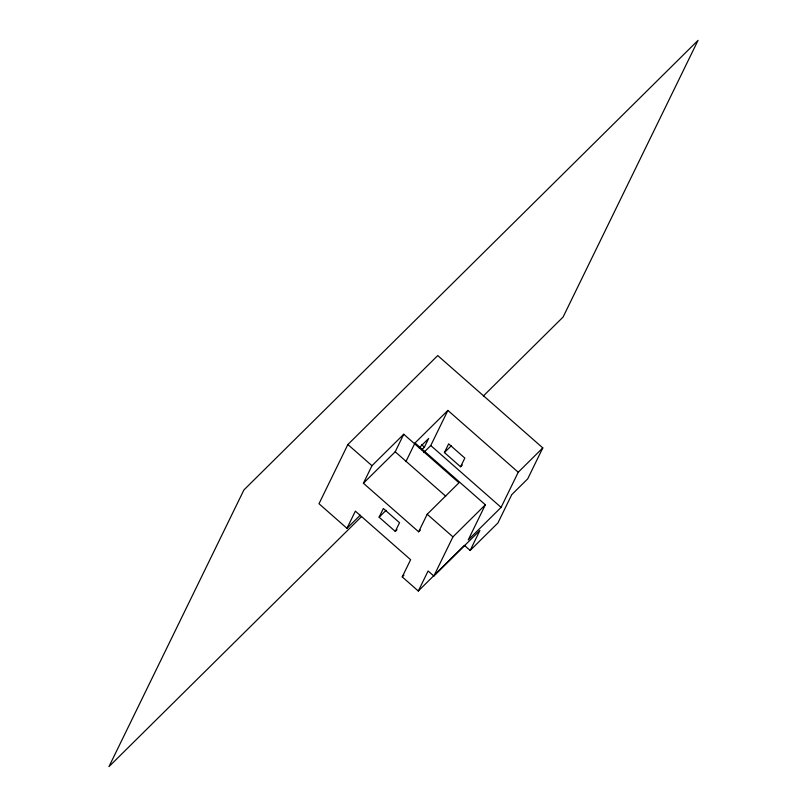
<?xml version="1.0" encoding="UTF-8"?>
<svg xmlns="http://www.w3.org/2000/svg" width="807" height="807" viewBox="0 0 807 807"><rect width="100%" height="100%" fill="white"/><g stroke="black" fill="none" stroke-linecap="round" stroke-linejoin="round"><path stroke-width="1.21" d="M346.98 528.323L355.362 511.134L410.622 559.705L402.229 576.894L418.308 591.027L464.398 545.391L470.158 550.455L497.939 522.946L511.739 494.661L527.717 478.833L542.798 447.915L437.727 355.564L347.867 444.526L318.997 503.729L346.98 528.323L360.215 515.219M363.412 483.252L371.966 465.71L403.752 434.247L458.971 482.788L427.196 514.251L418.641 531.793L363.412 483.252L395.198 451.789L403.752 434.247M405.911 461.624L415.02 442.952L447.895 410.41L518.235 472.236L501.097 507.371L468.221 539.923L485.36 504.779L415.02 442.952M379.119 517.206L383.355 508.511L399.526 522.714L395.279 531.42L379.119 517.206L386.119 510.276M421.809 449.731L424.401 447.169L428.648 438.463L419.136 447.875M423.645 452.586L430.756 445.545L447.895 410.41M444.415 452.566L448.652 443.86L464.822 458.073L460.575 466.779L444.415 452.566L451.274 445.777M418.308 591.027L428.093 570.983L433.843 576.037L479.933 530.411L470.158 550.455M433.843 576.037L452.939 536.877L485.36 504.779M361.546 516.571L108.955 766.65L243.916 489.95L698.045 40.35L563.084 317.05L483.373 395.975M395.279 531.42L397.034 529.685M460.575 466.779L462.33 465.044M418.641 531.793L420.407 530.048M402.229 576.894L403.994 575.149M518.235 472.236L542.798 447.915M430.756 445.545L501.097 507.371M421.577 444.687L424.401 447.169M395.198 451.789L445.736 496.214M347.867 444.526L371.966 465.71M427.196 514.251L452.939 536.877"/></g></svg>
